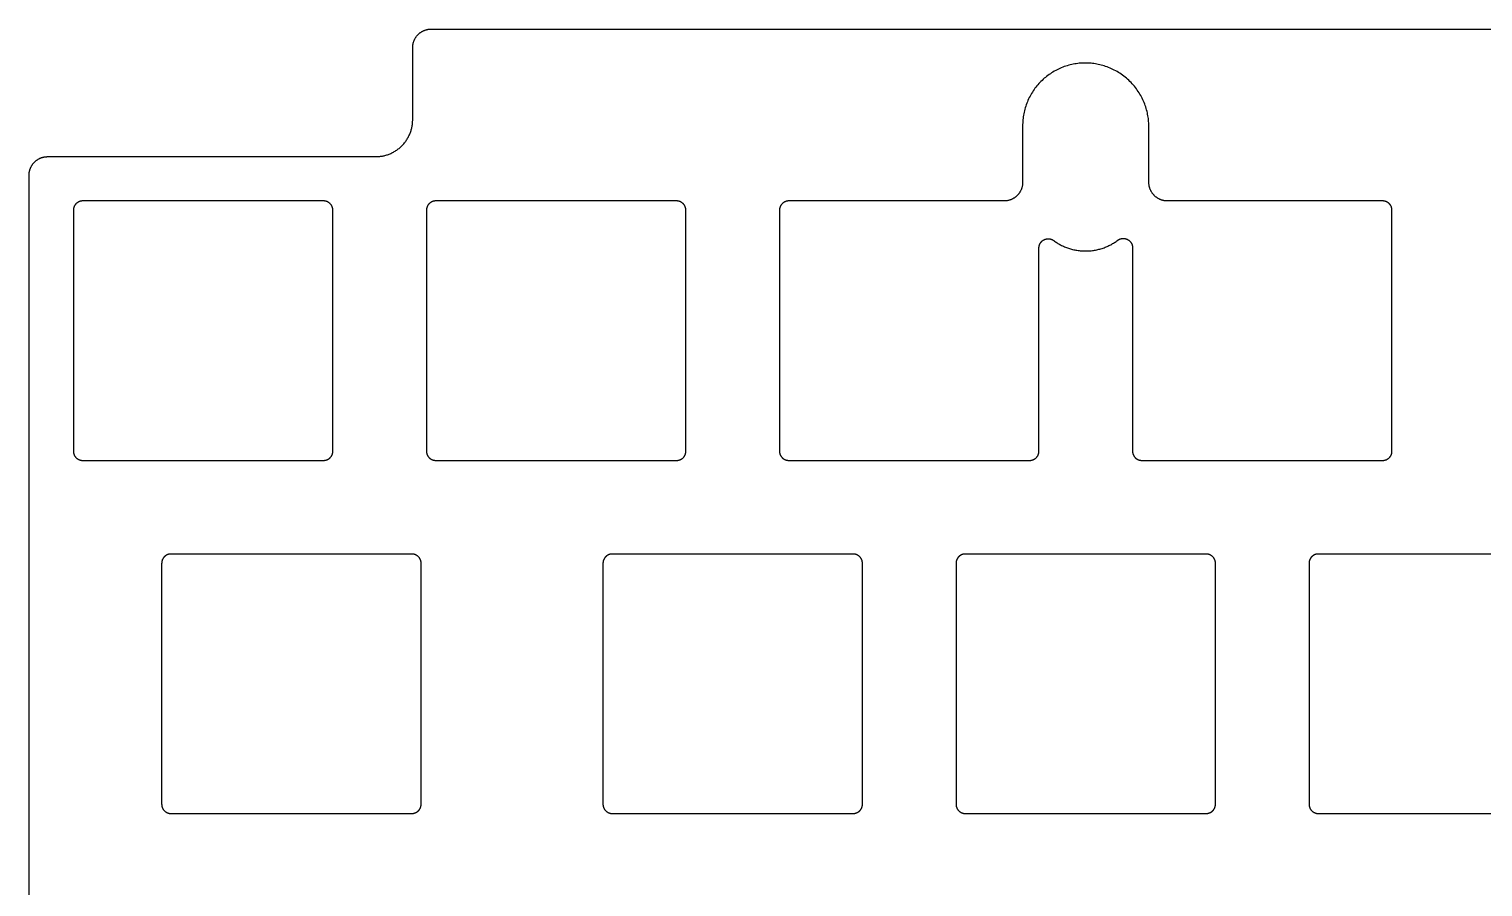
# Model space of a CAD drawing. Header units: millimetres. Extents: x -9 to 295, y -92 to 16.
# Drawn here: x -9.4 to 69.1, y -30 to 16.3 of the extents above; entities that cross this region are included whole.
import ezdxf

# ---------------------------------------------------------------- set-up
doc = ezdxf.new("R2010")
doc.units = ezdxf.units.MM
doc.layers.add('Layer 01', color=18, linetype='Continuous', true_color=0x000000)

msp = doc.modelspace()

# ---------------------------------------------------------------- linework, layer by layer
at = {"layer": 'Layer 01'}
for points in [[(-9.392, -84.59), (-9.392, 8.39), (-9.392, 8.412), (-9.391, 8.435), (-9.39, 8.457), (-9.388, 8.48), (-9.386, 8.503), (-9.383, 8.526), (-9.379, 8.549), (-9.375, 8.572), (-9.371, 8.595), (-9.365, 8.619), (-9.36, 8.642), (-9.353, 8.665), (-9.346, 8.689), (-9.339, 8.712), (-9.331, 8.735), (-9.322, 8.758), (-9.312, 8.781), (-9.302, 8.804), (-9.291, 8.827), (-9.28, 8.849), (-9.268, 8.872), (-9.256, 8.894), (-9.243, 8.916), (-9.229, 8.937), (-9.215, 8.959), (-9.2, 8.979), (-9.184, 9), (-9.168, 9.02), (-9.152, 9.04), (-9.135, 9.06), (-9.117, 9.079), (-9.099, 9.097), (-9.08, 9.115), (-9.061, 9.133), (-9.042, 9.15), (-9.022, 9.166), (-9.002, 9.182), (-8.981, 9.198), (-8.96, 9.213), (-8.939, 9.227), (-8.918, 9.241), (-8.896, 9.254), (-8.874, 9.266), (-8.851, 9.278), (-8.829, 9.29), (-8.806, 9.3), (-8.783, 9.31), (-8.76, 9.32), (-8.737, 9.329), (-8.714, 9.337), (-8.69, 9.344), (-8.667, 9.351), (-8.644, 9.358), (-8.62, 9.364), (-8.597, 9.369), (-8.574, 9.373), (-8.551, 9.377), (-8.528, 9.381), (-8.505, 9.384), (-8.482, 9.386), (-8.459, 9.388), (-8.436, 9.389), (-8.414, 9.39), (-8.392, 9.39), (9.308, 9.39), (9.352, 9.391), (9.397, 9.392), (9.442, 9.395), (9.488, 9.398), (9.533, 9.403), (9.579, 9.409), (9.626, 9.415), (9.672, 9.423), (9.718, 9.433), (9.765, 9.443), (9.812, 9.454), (9.858, 9.467), (9.905, 9.481), (9.951, 9.496), (9.998, 9.513), (10.044, 9.53), (10.09, 9.549), (10.136, 9.569), (10.181, 9.591), (10.227, 9.613), (10.271, 9.637), (10.316, 9.662), (10.359, 9.689), (10.402, 9.716), (10.445, 9.745), (10.487, 9.774), (10.528, 9.805), (10.569, 9.837), (10.608, 9.87), (10.647, 9.905), (10.685, 9.94), (10.722, 9.976), (10.758, 10.013), (10.793, 10.051), (10.828, 10.09), (10.861, 10.129), (10.893, 10.17), (10.924, 10.211), (10.953, 10.253), (10.982, 10.296), (11.009, 10.339), (11.036, 10.383), (11.061, 10.427), (11.085, 10.471), (11.107, 10.517), (11.129, 10.562), (11.149, 10.608), (11.168, 10.654), (11.185, 10.7), (11.202, 10.747), (11.217, 10.793), (11.231, 10.84), (11.244, 10.886), (11.255, 10.933), (11.265, 10.98), (11.275, 11.026), (11.283, 11.072), (11.29, 11.119), (11.295, 11.165), (11.3, 11.21), (11.303, 11.256), (11.306, 11.301), (11.308, 11.346), (11.308, 11.39), (11.308, 15.274), (11.308, 15.296), (11.309, 15.319), (11.31, 15.341), (11.312, 15.364), (11.314, 15.387), (11.317, 15.41), (11.321, 15.433), (11.325, 15.456), (11.329, 15.479), (11.334, 15.503), (11.34, 15.526), (11.347, 15.549), (11.354, 15.573), (11.361, 15.596), (11.369, 15.619), (11.378, 15.642), (11.388, 15.665), (11.398, 15.688), (11.408, 15.711), (11.42, 15.733), (11.432, 15.756), (11.444, 15.778), (11.457, 15.8), (11.471, 15.821), (11.485, 15.843), (11.5, 15.864), (11.516, 15.884), (11.532, 15.904), (11.548, 15.924), (11.565, 15.944), (11.583, 15.963), (11.601, 15.981), (11.619, 15.999), (11.638, 16.017), (11.658, 16.034), (11.678, 16.05), (11.698, 16.066), (11.719, 16.082), (11.74, 16.097), (11.761, 16.111), (11.782, 16.125), (11.804, 16.138), (11.826, 16.15), (11.849, 16.162), (11.871, 16.174), (11.894, 16.184), (11.917, 16.194), (11.94, 16.204), (11.963, 16.213), (11.986, 16.221), (12.01, 16.229), (12.033, 16.236), (12.056, 16.242), (12.079, 16.248), (12.103, 16.253), (12.126, 16.257), (12.149, 16.261), (12.172, 16.265), (12.195, 16.268), (12.218, 16.27), (12.241, 16.272), (12.263, 16.273), (12.286, 16.274), (12.308, 16.274), (122.538, 16.274)], [(73.175, -12.05), (60.175, -12.05), (60.164, -12.05), (60.153, -12.051), (60.141, -12.051), (60.13, -12.052), (60.119, -12.053), (60.107, -12.055), (60.096, -12.056), (60.084, -12.058), (60.072, -12.061), (60.061, -12.063), (60.049, -12.066), (60.037, -12.069), (60.026, -12.073), (60.014, -12.077), (60.002, -12.081), (59.991, -12.085), (59.979, -12.09), (59.968, -12.095), (59.957, -12.1), (59.945, -12.106), (59.934, -12.112), (59.923, -12.118), (59.912, -12.125), (59.901, -12.132), (59.891, -12.139), (59.88, -12.146), (59.87, -12.154), (59.86, -12.162), (59.85, -12.17), (59.84, -12.179), (59.831, -12.187), (59.821, -12.197), (59.812, -12.206), (59.804, -12.215), (59.795, -12.225), (59.787, -12.235), (59.779, -12.245), (59.771, -12.255), (59.764, -12.266), (59.756, -12.276), (59.75, -12.287), (59.743, -12.298), (59.737, -12.309), (59.731, -12.32), (59.725, -12.332), (59.72, -12.343), (59.715, -12.355), (59.71, -12.366), (59.706, -12.378), (59.702, -12.389), (59.698, -12.401), (59.694, -12.412), (59.691, -12.424), (59.688, -12.436), (59.686, -12.447), (59.683, -12.459), (59.681, -12.471), (59.68, -12.482), (59.678, -12.494), (59.677, -12.505), (59.676, -12.516), (59.675, -12.528), (59.675, -12.539), (59.675, -12.55), (59.675, -25.55), (59.675, -25.561), (59.675, -25.572), (59.676, -25.584), (59.677, -25.595), (59.678, -25.606), (59.68, -25.618), (59.681, -25.629), (59.683, -25.641), (59.686, -25.653), (59.688, -25.664), (59.691, -25.676), (59.694, -25.688), (59.698, -25.699), (59.702, -25.711), (59.706, -25.722), (59.71, -25.734), (59.715, -25.746), (59.72, -25.757), (59.725, -25.768), (59.731, -25.78), (59.737, -25.791), (59.743, -25.802), (59.75, -25.813), (59.756, -25.824), (59.764, -25.834), (59.771, -25.845), (59.779, -25.855), (59.787, -25.865), (59.795, -25.875), (59.804, -25.885), (59.812, -25.894), (59.821, -25.904), (59.831, -25.913), (59.84, -25.921), (59.85, -25.93), (59.86, -25.938), (59.87, -25.946), (59.88, -25.954), (59.891, -25.961), (59.901, -25.968), (59.912, -25.975), (59.923, -25.982), (59.934, -25.988), (59.945, -25.994), (59.957, -26), (59.968, -26.005), (59.979, -26.01), (59.991, -26.015), (60.002, -26.019), (60.014, -26.023), (60.026, -26.027), (60.037, -26.031), (60.049, -26.034), (60.061, -26.037), (60.072, -26.039), (60.084, -26.042), (60.096, -26.044), (60.107, -26.045), (60.119, -26.047), (60.13, -26.048), (60.141, -26.049), (60.153, -26.05), (60.164, -26.05), (60.175, -26.05), (73.175, -26.05)]]:
    msp.add_lwpolyline(points, dxfattribs=at)
for points in [[(64.15, 6.5), (64.15, 6.511), (64.15, 6.522), (64.149, 6.534), (64.148, 6.545), (64.147, 6.556), (64.145, 6.568), (64.144, 6.579), (64.142, 6.591), (64.139, 6.603), (64.137, 6.614), (64.134, 6.626), (64.131, 6.638), (64.127, 6.649), (64.123, 6.661), (64.119, 6.673), (64.115, 6.684), (64.11, 6.696), (64.105, 6.707), (64.1, 6.718), (64.094, 6.73), (64.088, 6.741), (64.082, 6.752), (64.075, 6.763), (64.068, 6.774), (64.061, 6.784), (64.054, 6.795), (64.046, 6.805), (64.038, 6.815), (64.03, 6.825), (64.021, 6.835), (64.013, 6.844), (64.004, 6.854), (63.994, 6.863), (63.985, 6.871), (63.975, 6.88), (63.965, 6.888), (63.955, 6.896), (63.945, 6.904), (63.934, 6.911), (63.924, 6.919), (63.913, 6.925), (63.902, 6.932), (63.891, 6.938), (63.88, 6.944), (63.868, 6.95), (63.857, 6.955), (63.846, 6.96), (63.834, 6.965), (63.822, 6.969), (63.811, 6.973), (63.799, 6.977), (63.788, 6.981), (63.776, 6.984), (63.764, 6.987), (63.753, 6.989), (63.741, 6.992), (63.729, 6.994), (63.718, 6.995), (63.706, 6.997), (63.695, 6.998), (63.684, 6.999), (63.672, 7), (63.661, 7), (63.65, 7), (52.032, 7), (52.008, 7), (51.984, 7.001), (51.96, 7.003), (51.936, 7.005), (51.912, 7.007), (51.888, 7.011), (51.863, 7.014), (51.839, 7.019), (51.815, 7.024), (51.791, 7.03), (51.767, 7.036), (51.743, 7.043), (51.72, 7.05), (51.696, 7.058), (51.673, 7.067), (51.65, 7.076), (51.627, 7.086), (51.604, 7.096), (51.582, 7.107), (51.56, 7.119), (51.538, 7.131), (51.517, 7.143), (51.496, 7.156), (51.475, 7.17), (51.455, 7.184), (51.435, 7.198), (51.416, 7.213), (51.397, 7.228), (51.378, 7.244), (51.36, 7.26), (51.342, 7.276), (51.325, 7.293), (51.308, 7.31), (51.292, 7.328), (51.276, 7.346), (51.26, 7.364), (51.245, 7.383), (51.23, 7.403), (51.216, 7.423), (51.202, 7.443), (51.188, 7.464), (51.175, 7.485), (51.163, 7.506), (51.151, 7.528), (51.14, 7.55), (51.129, 7.572), (51.118, 7.595), (51.108, 7.617), (51.099, 7.64), (51.091, 7.664), (51.083, 7.687), (51.075, 7.711), (51.068, 7.735), (51.062, 7.759), (51.056, 7.783), (51.051, 7.807), (51.047, 7.831), (51.043, 7.855), (51.04, 7.879), (51.037, 7.904), (51.035, 7.928), (51.033, 7.952), (51.033, 7.976), (51.032, 8), (51.031, 11.057), (51.029, 11.133), (51.025, 11.209), (51.02, 11.286), (51.013, 11.363), (51.004, 11.441), (50.993, 11.519), (50.981, 11.597), (50.966, 11.676), (50.95, 11.755), (50.931, 11.834), (50.911, 11.913), (50.888, 11.992), (50.863, 12.071), (50.837, 12.15), (50.808, 12.228), (50.777, 12.307), (50.744, 12.384), (50.709, 12.462), (50.672, 12.539), (50.633, 12.615), (50.592, 12.691), (50.549, 12.765), (50.504, 12.839), (50.456, 12.912), (50.407, 12.984), (50.356, 13.055), (50.303, 13.124), (50.248, 13.193), (50.192, 13.26), (50.133, 13.325), (50.073, 13.389), (50.011, 13.452), (49.948, 13.513), (49.883, 13.572), (49.817, 13.63), (49.749, 13.686), (49.68, 13.74), (49.61, 13.792), (49.539, 13.842), (49.466, 13.89), (49.393, 13.937), (49.318, 13.981), (49.243, 14.023), (49.167, 14.064), (49.09, 14.102), (49.013, 14.138), (48.935, 14.172), (48.857, 14.204), (48.778, 14.234), (48.699, 14.261), (48.62, 14.287), (48.541, 14.311), (48.461, 14.332), (48.382, 14.352), (48.303, 14.369), (48.224, 14.385), (48.145, 14.399), (48.066, 14.41), (47.988, 14.42), (47.91, 14.428), (47.833, 14.434), (47.756, 14.439), (47.68, 14.441), (47.604, 14.442), (47.523, 14.441), (47.441, 14.438), (47.36, 14.434), (47.278, 14.427), (47.195, 14.418), (47.113, 14.407), (47.031, 14.394), (46.949, 14.379), (46.868, 14.362), (46.786, 14.343), (46.705, 14.321), (46.624, 14.298), (46.544, 14.273), (46.464, 14.246), (46.385, 14.216), (46.307, 14.185), (46.23, 14.152), (46.153, 14.117), (46.077, 14.08), (46.003, 14.041), (45.929, 14), (45.857, 13.958), (45.786, 13.914), (45.716, 13.868), (45.647, 13.821), (45.58, 13.772), (45.514, 13.722), (45.45, 13.67), (45.387, 13.617), (45.325, 13.563), (45.266, 13.507), (45.208, 13.45), (45.151, 13.392), (45.095, 13.332), (45.041, 13.271), (44.988, 13.208), (44.936, 13.143), (44.886, 13.078), (44.837, 13.01), (44.79, 12.942), (44.745, 12.872), (44.701, 12.8), (44.658, 12.728), (44.618, 12.654), (44.579, 12.58), (44.542, 12.504), (44.507, 12.427), (44.474, 12.35), (44.443, 12.271), (44.414, 12.192), (44.387, 12.113), (44.362, 12.032), (44.339, 11.952), (44.317, 11.871), (44.298, 11.789), (44.281, 11.707), (44.267, 11.625), (44.254, 11.543), (44.243, 11.461), (44.234, 11.379), (44.227, 11.297), (44.223, 11.215), (44.22, 11.133), (44.219, 11.052), (44.219, 8), (44.219, 7.976), (44.218, 7.952), (44.217, 7.928), (44.215, 7.904), (44.212, 7.879), (44.209, 7.855), (44.205, 7.831), (44.2, 7.807), (44.195, 7.783), (44.19, 7.759), (44.183, 7.735), (44.176, 7.711), (44.169, 7.687), (44.161, 7.664), (44.152, 7.64), (44.143, 7.617), (44.133, 7.595), (44.123, 7.572), (44.112, 7.55), (44.101, 7.528), (44.089, 7.506), (44.076, 7.485), (44.063, 7.464), (44.05, 7.443), (44.036, 7.423), (44.021, 7.403), (44.006, 7.383), (43.991, 7.364), (43.975, 7.346), (43.959, 7.328), (43.943, 7.31), (43.926, 7.293), (43.909, 7.276), (43.891, 7.26), (43.873, 7.244), (43.855, 7.228), (43.836, 7.213), (43.816, 7.198), (43.797, 7.184), (43.776, 7.17), (43.756, 7.156), (43.735, 7.143), (43.713, 7.131), (43.692, 7.119), (43.67, 7.107), (43.647, 7.096), (43.625, 7.086), (43.602, 7.076), (43.579, 7.067), (43.555, 7.058), (43.532, 7.05), (43.508, 7.043), (43.484, 7.036), (43.461, 7.03), (43.437, 7.024), (43.412, 7.019), (43.388, 7.014), (43.364, 7.011), (43.34, 7.007), (43.316, 7.005), (43.291, 7.003), (43.267, 7.001), (43.243, 7), (43.219, 7), (31.6, 7), (31.589, 7), (31.578, 7), (31.566, 6.999), (31.555, 6.998), (31.544, 6.997), (31.532, 6.995), (31.521, 6.994), (31.509, 6.992), (31.497, 6.989), (31.486, 6.987), (31.474, 6.984), (31.462, 6.981), (31.451, 6.977), (31.439, 6.973), (31.428, 6.969), (31.416, 6.965), (31.404, 6.96), (31.393, 6.955), (31.382, 6.95), (31.37, 6.944), (31.359, 6.938), (31.348, 6.932), (31.337, 6.925), (31.326, 6.919), (31.316, 6.911), (31.305, 6.904), (31.295, 6.896), (31.285, 6.888), (31.275, 6.88), (31.265, 6.871), (31.256, 6.863), (31.246, 6.854), (31.237, 6.844), (31.229, 6.835), (31.22, 6.825), (31.212, 6.815), (31.204, 6.805), (31.196, 6.795), (31.189, 6.784), (31.182, 6.774), (31.175, 6.763), (31.168, 6.752), (31.162, 6.741), (31.156, 6.73), (31.15, 6.718), (31.145, 6.707), (31.14, 6.696), (31.135, 6.684), (31.131, 6.673), (31.127, 6.661), (31.123, 6.649), (31.119, 6.638), (31.116, 6.626), (31.113, 6.614), (31.111, 6.603), (31.108, 6.591), (31.106, 6.579), (31.105, 6.568), (31.103, 6.556), (31.102, 6.545), (31.101, 6.534), (31.1, 6.522), (31.1, 6.511), (31.1, 6.5), (31.1, -6.5), (31.1, -6.511), (31.1, -6.522), (31.101, -6.534), (31.102, -6.545), (31.103, -6.556), (31.105, -6.568), (31.106, -6.579), (31.108, -6.591), (31.111, -6.603), (31.113, -6.614), (31.116, -6.626), (31.119, -6.638), (31.123, -6.649), (31.127, -6.661), (31.131, -6.672), (31.135, -6.684), (31.14, -6.695), (31.145, -6.707), (31.15, -6.718), (31.156, -6.73), (31.162, -6.741), (31.168, -6.752), (31.175, -6.763), (31.182, -6.774), (31.189, -6.784), (31.196, -6.795), (31.204, -6.805), (31.212, -6.815), (31.22, -6.825), (31.229, -6.835), (31.237, -6.844), (31.246, -6.853), (31.256, -6.863), (31.265, -6.871), (31.275, -6.88), (31.285, -6.888), (31.295, -6.896), (31.305, -6.904), (31.316, -6.911), (31.326, -6.918), (31.337, -6.925), (31.348, -6.932), (31.359, -6.938), (31.37, -6.944), (31.382, -6.95), (31.393, -6.955), (31.404, -6.96), (31.416, -6.965), (31.428, -6.969), (31.439, -6.973), (31.451, -6.977), (31.462, -6.981), (31.474, -6.984), (31.486, -6.987), (31.497, -6.989), (31.509, -6.992), (31.521, -6.994), (31.532, -6.995), (31.544, -6.997), (31.555, -6.998), (31.566, -6.999), (31.578, -6.999), (31.589, -7), (31.6, -7), (44.6, -7), (44.611, -7), (44.622, -6.999), (44.634, -6.999), (44.645, -6.998), (44.656, -6.997), (44.668, -6.995), (44.679, -6.994), (44.691, -6.992), (44.703, -6.989), (44.714, -6.987), (44.726, -6.984), (44.738, -6.981), (44.749, -6.977), (44.761, -6.973), (44.772, -6.969), (44.784, -6.965), (44.796, -6.96), (44.807, -6.955), (44.818, -6.95), (44.83, -6.944), (44.841, -6.938), (44.852, -6.932), (44.863, -6.925), (44.874, -6.918), (44.884, -6.911), (44.895, -6.904), (44.905, -6.896), (44.915, -6.888), (44.925, -6.88), (44.935, -6.871), (44.944, -6.863), (44.954, -6.853), (44.963, -6.844), (44.971, -6.835), (44.98, -6.825), (44.988, -6.815), (44.996, -6.805), (45.004, -6.795), (45.011, -6.784), (45.018, -6.774), (45.025, -6.763), (45.032, -6.752), (45.038, -6.741), (45.044, -6.73), (45.05, -6.718), (45.055, -6.707), (45.06, -6.695), (45.065, -6.684), (45.069, -6.672), (45.073, -6.661), (45.077, -6.649), (45.081, -6.638), (45.084, -6.626), (45.087, -6.614), (45.089, -6.603), (45.092, -6.591), (45.094, -6.579), (45.095, -6.568), (45.097, -6.556), (45.098, -6.545), (45.099, -6.534), (45.1, -6.522), (45.1, -6.511), (45.1, -6.5), (45.1, 4.46), (45.1, 4.476), (45.101, 4.493), (45.102, 4.51), (45.104, 4.526), (45.107, 4.543), (45.11, 4.56), (45.114, 4.577), (45.118, 4.593), (45.123, 4.61), (45.129, 4.627), (45.132, 4.635), (45.135, 4.643), (45.138, 4.651), (45.141, 4.659), (45.145, 4.667), (45.149, 4.675), (45.153, 4.683), (45.157, 4.691), (45.161, 4.699), (45.165, 4.707), (45.169, 4.714), (45.174, 4.722), (45.179, 4.729), (45.184, 4.737), (45.188, 4.744), (45.194, 4.751), (45.199, 4.758), (45.204, 4.765), (45.21, 4.772), (45.215, 4.779), (45.221, 4.786), (45.227, 4.792), (45.232, 4.799), (45.238, 4.805), (45.251, 4.818), (45.263, 4.83), (45.276, 4.841), (45.29, 4.852), (45.303, 4.862), (45.317, 4.872), (45.331, 4.881), (45.345, 4.89), (45.36, 4.898), (45.374, 4.906), (45.389, 4.913), (45.404, 4.92), (45.42, 4.926), (45.435, 4.932), (45.452, 4.937), (45.468, 4.942), (45.485, 4.946), (45.501, 4.95), (45.519, 4.953), (45.536, 4.956), (45.544, 4.957), (45.553, 4.958), (45.562, 4.959), (45.571, 4.959), (45.579, 4.96), (45.588, 4.96), (45.597, 4.96), (45.606, 4.96), (45.615, 4.96), (45.624, 4.959), (45.632, 4.959), (45.641, 4.958), (45.65, 4.957), (45.659, 4.957), (45.668, 4.955), (45.676, 4.954), (45.685, 4.953), (45.694, 4.951), (45.702, 4.949), (45.711, 4.948), (45.719, 4.945), (45.728, 4.943), (45.736, 4.941), (45.745, 4.939), (45.761, 4.933), (45.778, 4.927), (45.794, 4.921), (45.809, 4.914), (45.825, 4.907), (45.84, 4.899), (45.855, 4.89), (45.869, 4.882), (45.883, 4.872), (45.896, 4.863), (45.94, 4.831), (45.985, 4.8), (46.03, 4.77), (46.077, 4.74), (46.124, 4.711), (46.172, 4.683), (46.221, 4.656), (46.271, 4.629), (46.321, 4.604), (46.372, 4.579), (46.424, 4.555), (46.476, 4.532), (46.53, 4.51), (46.583, 4.489), (46.638, 4.469), (46.693, 4.45), (46.748, 4.432), (46.804, 4.415), (46.861, 4.399), (46.918, 4.385), (46.975, 4.371), (47.033, 4.359), (47.091, 4.347), (47.15, 4.337), (47.209, 4.328), (47.268, 4.321), (47.327, 4.314), (47.387, 4.309), (47.446, 4.305), (47.506, 4.302), (47.566, 4.3), (47.626, 4.3), (47.686, 4.301), (47.745, 4.303), (47.805, 4.306), (47.865, 4.311), (47.924, 4.317), (47.983, 4.324), (48.042, 4.332), (48.101, 4.341), (48.16, 4.352), (48.218, 4.364), (48.276, 4.377), (48.333, 4.391), (48.39, 4.406), (48.446, 4.422), (48.502, 4.44), (48.557, 4.458), (48.612, 4.478), (48.666, 4.498), (48.72, 4.52), (48.773, 4.542), (48.825, 4.566), (48.877, 4.59), (48.928, 4.615), (48.978, 4.641), (49.027, 4.668), (49.076, 4.696), (49.124, 4.725), (49.171, 4.754), (49.217, 4.784), (49.262, 4.815), (49.307, 4.846), (49.35, 4.878), (49.364, 4.888), (49.378, 4.897), (49.392, 4.906), (49.406, 4.915), (49.421, 4.923), (49.437, 4.93), (49.453, 4.937), (49.469, 4.944), (49.485, 4.95), (49.493, 4.953), (49.502, 4.955), (49.51, 4.958), (49.519, 4.96), (49.527, 4.963), (49.536, 4.965), (49.544, 4.967), (49.553, 4.968), (49.562, 4.97), (49.57, 4.971), (49.579, 4.973), (49.588, 4.974), (49.597, 4.975), (49.605, 4.976), (49.614, 4.977), (49.623, 4.977), (49.632, 4.978), (49.641, 4.978), (49.65, 4.978), (49.659, 4.978), (49.667, 4.978), (49.676, 4.977), (49.685, 4.977), (49.694, 4.976), (49.703, 4.975), (49.711, 4.974), (49.72, 4.973), (49.729, 4.972), (49.746, 4.969), (49.763, 4.965), (49.78, 4.961), (49.796, 4.956), (49.812, 4.951), (49.828, 4.945), (49.844, 4.939), (49.859, 4.932), (49.874, 4.925), (49.888, 4.917), (49.903, 4.909), (49.917, 4.9), (49.931, 4.891), (49.945, 4.881), (49.959, 4.871), (49.972, 4.86), (49.985, 4.849), (49.998, 4.837), (50.004, 4.831), (50.011, 4.824), (50.017, 4.818), (50.022, 4.811), (50.028, 4.805), (50.034, 4.798), (50.04, 4.791), (50.045, 4.784), (50.05, 4.777), (50.056, 4.77), (50.061, 4.763), (50.066, 4.756), (50.071, 4.748), (50.075, 4.741), (50.08, 4.733), (50.084, 4.725), (50.089, 4.718), (50.093, 4.71), (50.097, 4.702), (50.101, 4.694), (50.105, 4.686), (50.108, 4.678), (50.112, 4.67), (50.115, 4.662), (50.118, 4.653), (50.121, 4.645), (50.124, 4.637), (50.127, 4.629), (50.132, 4.612), (50.136, 4.595), (50.14, 4.578), (50.143, 4.561), (50.146, 4.545), (50.148, 4.528), (50.149, 4.511), (50.15, 4.494), (50.15, 4.478), (50.15, -6.5), (50.15, -6.511), (50.15, -6.522), (50.151, -6.534), (50.152, -6.545), (50.153, -6.556), (50.155, -6.568), (50.156, -6.579), (50.158, -6.591), (50.161, -6.603), (50.163, -6.614), (50.166, -6.626), (50.169, -6.638), (50.173, -6.649), (50.177, -6.661), (50.181, -6.672), (50.185, -6.684), (50.19, -6.695), (50.195, -6.707), (50.2, -6.718), (50.206, -6.73), (50.212, -6.741), (50.218, -6.752), (50.225, -6.763), (50.232, -6.774), (50.239, -6.784), (50.246, -6.795), (50.254, -6.805), (50.262, -6.815), (50.27, -6.825), (50.279, -6.835), (50.287, -6.844), (50.296, -6.853), (50.306, -6.863), (50.315, -6.871), (50.325, -6.88), (50.335, -6.888), (50.345, -6.896), (50.355, -6.904), (50.366, -6.911), (50.376, -6.918), (50.387, -6.925), (50.398, -6.932), (50.409, -6.938), (50.42, -6.944), (50.432, -6.95), (50.443, -6.955), (50.454, -6.96), (50.466, -6.965), (50.478, -6.969), (50.489, -6.973), (50.501, -6.977), (50.512, -6.981), (50.524, -6.984), (50.536, -6.987), (50.547, -6.989), (50.559, -6.992), (50.571, -6.994), (50.582, -6.995), (50.594, -6.997), (50.605, -6.998), (50.616, -6.999), (50.628, -6.999), (50.639, -7), (50.65, -7), (63.65, -7), (63.661, -7), (63.672, -6.999), (63.684, -6.999), (63.695, -6.998), (63.706, -6.997), (63.718, -6.995), (63.729, -6.994), (63.741, -6.992), (63.753, -6.989), (63.764, -6.987), (63.776, -6.984), (63.788, -6.981), (63.799, -6.977), (63.811, -6.973), (63.822, -6.969), (63.834, -6.965), (63.846, -6.96), (63.857, -6.955), (63.868, -6.95), (63.88, -6.944), (63.891, -6.938), (63.902, -6.932), (63.913, -6.925), (63.924, -6.918), (63.934, -6.911), (63.945, -6.904), (63.955, -6.896), (63.965, -6.888), (63.975, -6.88), (63.985, -6.871), (63.994, -6.863), (64.004, -6.853), (64.013, -6.844), (64.021, -6.835), (64.03, -6.825), (64.038, -6.815), (64.046, -6.805), (64.054, -6.795), (64.061, -6.784), (64.068, -6.774), (64.075, -6.763), (64.082, -6.752), (64.088, -6.741), (64.094, -6.73), (64.1, -6.718), (64.105, -6.707), (64.11, -6.695), (64.115, -6.684), (64.119, -6.672), (64.123, -6.661), (64.127, -6.649), (64.131, -6.638), (64.134, -6.626), (64.137, -6.614), (64.139, -6.603), (64.142, -6.591), (64.144, -6.579), (64.145, -6.568), (64.147, -6.556), (64.148, -6.545), (64.149, -6.534), (64.15, -6.522), (64.15, -6.511), (64.15, -6.5)], [(-6.5, 7), (-6.511, 7), (-6.522, 6.999), (-6.534, 6.999), (-6.545, 6.998), (-6.556, 6.997), (-6.568, 6.995), (-6.579, 6.994), (-6.591, 6.992), (-6.603, 6.989), (-6.614, 6.987), (-6.626, 6.984), (-6.638, 6.981), (-6.649, 6.977), (-6.661, 6.973), (-6.673, 6.969), (-6.684, 6.965), (-6.696, 6.96), (-6.707, 6.955), (-6.718, 6.95), (-6.73, 6.944), (-6.741, 6.938), (-6.752, 6.932), (-6.763, 6.925), (-6.774, 6.918), (-6.784, 6.911), (-6.795, 6.904), (-6.805, 6.896), (-6.815, 6.888), (-6.825, 6.88), (-6.835, 6.871), (-6.844, 6.863), (-6.854, 6.854), (-6.863, 6.844), (-6.871, 6.835), (-6.88, 6.825), (-6.888, 6.815), (-6.896, 6.805), (-6.904, 6.795), (-6.911, 6.784), (-6.919, 6.774), (-6.925, 6.763), (-6.932, 6.752), (-6.938, 6.741), (-6.944, 6.73), (-6.95, 6.718), (-6.955, 6.707), (-6.96, 6.696), (-6.965, 6.684), (-6.969, 6.672), (-6.973, 6.661), (-6.977, 6.649), (-6.981, 6.638), (-6.984, 6.626), (-6.987, 6.614), (-6.989, 6.603), (-6.992, 6.591), (-6.994, 6.579), (-6.995, 6.568), (-6.997, 6.556), (-6.998, 6.545), (-6.999, 6.534), (-7, 6.522), (-7, 6.511), (-7, 6.5), (-7, -6.5), (-7, -6.511), (-7, -6.522), (-6.999, -6.534), (-6.998, -6.545), (-6.997, -6.556), (-6.995, -6.568), (-6.994, -6.579), (-6.992, -6.591), (-6.989, -6.603), (-6.987, -6.614), (-6.984, -6.626), (-6.981, -6.638), (-6.977, -6.649), (-6.973, -6.661), (-6.969, -6.672), (-6.965, -6.684), (-6.96, -6.696), (-6.955, -6.707), (-6.95, -6.718), (-6.944, -6.73), (-6.938, -6.741), (-6.932, -6.752), (-6.925, -6.763), (-6.919, -6.774), (-6.911, -6.784), (-6.904, -6.795), (-6.896, -6.805), (-6.888, -6.815), (-6.88, -6.825), (-6.871, -6.835), (-6.863, -6.844), (-6.854, -6.854), (-6.844, -6.863), (-6.835, -6.871), (-6.825, -6.88), (-6.815, -6.888), (-6.805, -6.896), (-6.795, -6.904), (-6.784, -6.911), (-6.774, -6.918), (-6.763, -6.925), (-6.752, -6.932), (-6.741, -6.938), (-6.73, -6.944), (-6.718, -6.95), (-6.707, -6.955), (-6.696, -6.96), (-6.684, -6.965), (-6.673, -6.969), (-6.661, -6.973), (-6.649, -6.977), (-6.638, -6.981), (-6.626, -6.984), (-6.614, -6.987), (-6.603, -6.989), (-6.591, -6.992), (-6.579, -6.994), (-6.568, -6.995), (-6.556, -6.997), (-6.545, -6.998), (-6.534, -6.999), (-6.522, -6.999), (-6.511, -7), (-6.5, -7), (6.5, -7), (6.511, -7), (6.522, -6.999), (6.534, -6.999), (6.545, -6.998), (6.556, -6.997), (6.568, -6.995), (6.579, -6.994), (6.591, -6.992), (6.603, -6.989), (6.614, -6.987), (6.626, -6.984), (6.638, -6.981), (6.649, -6.977), (6.661, -6.973), (6.673, -6.969), (6.684, -6.965), (6.696, -6.96), (6.707, -6.955), (6.718, -6.95), (6.73, -6.944), (6.741, -6.938), (6.752, -6.932), (6.763, -6.925), (6.774, -6.918), (6.784, -6.911), (6.795, -6.904), (6.805, -6.896), (6.815, -6.888), (6.825, -6.88), (6.835, -6.871), (6.844, -6.863), (6.854, -6.854), (6.863, -6.844), (6.871, -6.835), (6.88, -6.825), (6.888, -6.815), (6.896, -6.805), (6.904, -6.795), (6.911, -6.784), (6.919, -6.774), (6.925, -6.763), (6.932, -6.752), (6.938, -6.741), (6.944, -6.73), (6.95, -6.718), (6.955, -6.707), (6.96, -6.696), (6.965, -6.684), (6.969, -6.672), (6.973, -6.661), (6.977, -6.649), (6.981, -6.638), (6.984, -6.626), (6.987, -6.614), (6.989, -6.603), (6.992, -6.591), (6.994, -6.579), (6.995, -6.568), (6.997, -6.556), (6.998, -6.545), (6.999, -6.534), (7, -6.522), (7, -6.511), (7, -6.5), (7, 6.5), (7, 6.511), (7, 6.522), (6.999, 6.534), (6.998, 6.545), (6.997, 6.556), (6.995, 6.568), (6.994, 6.579), (6.992, 6.591), (6.989, 6.603), (6.987, 6.614), (6.984, 6.626), (6.981, 6.638), (6.977, 6.649), (6.973, 6.661), (6.969, 6.672), (6.965, 6.684), (6.96, 6.696), (6.955, 6.707), (6.95, 6.718), (6.944, 6.73), (6.938, 6.741), (6.932, 6.752), (6.925, 6.763), (6.919, 6.774), (6.911, 6.784), (6.904, 6.795), (6.896, 6.805), (6.888, 6.815), (6.88, 6.825), (6.871, 6.835), (6.863, 6.844), (6.854, 6.854), (6.844, 6.863), (6.835, 6.871), (6.825, 6.88), (6.815, 6.888), (6.805, 6.896), (6.795, 6.904), (6.784, 6.911), (6.774, 6.918), (6.763, 6.925), (6.752, 6.932), (6.741, 6.938), (6.73, 6.944), (6.718, 6.95), (6.707, 6.955), (6.696, 6.96), (6.684, 6.965), (6.673, 6.969), (6.661, 6.973), (6.649, 6.977), (6.638, 6.981), (6.626, 6.984), (6.614, 6.987), (6.603, 6.989), (6.591, 6.992), (6.579, 6.994), (6.568, 6.995), (6.556, 6.997), (6.545, 6.998), (6.534, 6.999), (6.522, 6.999), (6.511, 7), (6.5, 7)], [(12.55, -7), (25.55, -7), (25.561, -7), (25.572, -6.999), (25.584, -6.999), (25.595, -6.998), (25.606, -6.997), (25.618, -6.995), (25.629, -6.994), (25.641, -6.992), (25.653, -6.989), (25.664, -6.987), (25.676, -6.984), (25.688, -6.981), (25.699, -6.977), (25.711, -6.973), (25.723, -6.969), (25.734, -6.965), (25.746, -6.96), (25.757, -6.955), (25.768, -6.95), (25.78, -6.944), (25.791, -6.938), (25.802, -6.932), (25.813, -6.925), (25.824, -6.918), (25.834, -6.911), (25.845, -6.904), (25.855, -6.896), (25.865, -6.888), (25.875, -6.88), (25.885, -6.871), (25.894, -6.863), (25.904, -6.854), (25.913, -6.844), (25.921, -6.835), (25.93, -6.825), (25.938, -6.815), (25.946, -6.805), (25.954, -6.795), (25.961, -6.784), (25.969, -6.774), (25.975, -6.763), (25.982, -6.752), (25.988, -6.741), (25.994, -6.73), (26, -6.718), (26.005, -6.707), (26.01, -6.696), (26.015, -6.684), (26.019, -6.672), (26.023, -6.661), (26.027, -6.649), (26.031, -6.638), (26.034, -6.626), (26.037, -6.614), (26.039, -6.603), (26.042, -6.591), (26.044, -6.579), (26.045, -6.568), (26.047, -6.556), (26.048, -6.545), (26.049, -6.534), (26.05, -6.522), (26.05, -6.511), (26.05, -6.5), (26.05, 6.5), (26.05, 6.511), (26.05, 6.522), (26.049, 6.534), (26.048, 6.545), (26.047, 6.556), (26.045, 6.568), (26.044, 6.579), (26.042, 6.591), (26.039, 6.603), (26.037, 6.614), (26.034, 6.626), (26.031, 6.638), (26.027, 6.649), (26.023, 6.661), (26.019, 6.672), (26.015, 6.684), (26.01, 6.696), (26.005, 6.707), (26, 6.718), (25.994, 6.73), (25.988, 6.741), (25.982, 6.752), (25.975, 6.763), (25.969, 6.774), (25.961, 6.784), (25.954, 6.795), (25.946, 6.805), (25.938, 6.815), (25.93, 6.825), (25.921, 6.835), (25.913, 6.844), (25.904, 6.854), (25.894, 6.863), (25.885, 6.871), (25.875, 6.88), (25.865, 6.888), (25.855, 6.896), (25.845, 6.904), (25.834, 6.911), (25.824, 6.918), (25.813, 6.925), (25.802, 6.932), (25.791, 6.938), (25.78, 6.944), (25.768, 6.95), (25.757, 6.955), (25.746, 6.96), (25.734, 6.965), (25.723, 6.969), (25.711, 6.973), (25.699, 6.977), (25.688, 6.981), (25.676, 6.984), (25.664, 6.987), (25.653, 6.989), (25.641, 6.992), (25.629, 6.994), (25.618, 6.995), (25.606, 6.997), (25.595, 6.998), (25.584, 6.999), (25.572, 6.999), (25.561, 7), (25.55, 7), (12.55, 7), (12.539, 7), (12.528, 6.999), (12.516, 6.999), (12.505, 6.998), (12.494, 6.997), (12.482, 6.995), (12.471, 6.994), (12.459, 6.992), (12.447, 6.989), (12.436, 6.987), (12.424, 6.984), (12.412, 6.981), (12.401, 6.977), (12.389, 6.973), (12.377, 6.969), (12.366, 6.965), (12.354, 6.96), (12.343, 6.955), (12.332, 6.95), (12.32, 6.944), (12.309, 6.938), (12.298, 6.932), (12.287, 6.925), (12.276, 6.918), (12.266, 6.911), (12.255, 6.904), (12.245, 6.896), (12.235, 6.888), (12.225, 6.88), (12.215, 6.871), (12.206, 6.863), (12.196, 6.854), (12.187, 6.844), (12.179, 6.835), (12.17, 6.825), (12.162, 6.815), (12.154, 6.805), (12.146, 6.795), (12.139, 6.784), (12.131, 6.774), (12.125, 6.763), (12.118, 6.752), (12.112, 6.741), (12.106, 6.73), (12.1, 6.718), (12.095, 6.707), (12.09, 6.696), (12.085, 6.684), (12.081, 6.672), (12.077, 6.661), (12.073, 6.649), (12.069, 6.638), (12.066, 6.626), (12.063, 6.614), (12.061, 6.603), (12.058, 6.591), (12.056, 6.579), (12.055, 6.568), (12.053, 6.556), (12.052, 6.545), (12.051, 6.534), (12.05, 6.522), (12.05, 6.511), (12.05, 6.5), (12.05, -6.5), (12.05, -6.511), (12.05, -6.522), (12.051, -6.534), (12.052, -6.545), (12.053, -6.556), (12.055, -6.568), (12.056, -6.579), (12.058, -6.591), (12.061, -6.603), (12.063, -6.614), (12.066, -6.626), (12.069, -6.638), (12.073, -6.649), (12.077, -6.661), (12.081, -6.672), (12.085, -6.684), (12.09, -6.696), (12.095, -6.707), (12.1, -6.718), (12.106, -6.73), (12.112, -6.741), (12.118, -6.752), (12.125, -6.763), (12.131, -6.774), (12.139, -6.784), (12.146, -6.795), (12.154, -6.805), (12.162, -6.815), (12.17, -6.825), (12.179, -6.835), (12.187, -6.844), (12.196, -6.854), (12.206, -6.863), (12.215, -6.871), (12.225, -6.88), (12.235, -6.888), (12.245, -6.896), (12.255, -6.904), (12.266, -6.911), (12.276, -6.918), (12.287, -6.925), (12.298, -6.932), (12.309, -6.938), (12.32, -6.944), (12.332, -6.95), (12.343, -6.955), (12.354, -6.96), (12.366, -6.965), (12.377, -6.969), (12.389, -6.973), (12.401, -6.977), (12.412, -6.981), (12.424, -6.984), (12.436, -6.987), (12.447, -6.989), (12.459, -6.992), (12.471, -6.994), (12.482, -6.995), (12.494, -6.997), (12.505, -6.998), (12.516, -6.999), (12.528, -6.999), (12.539, -7)], [(-1.738, -12.05), (-1.749, -12.05), (-1.76, -12.05), (-1.771, -12.051), (-1.782, -12.052), (-1.794, -12.053), (-1.805, -12.055), (-1.817, -12.056), (-1.828, -12.058), (-1.84, -12.061), (-1.852, -12.063), (-1.863, -12.066), (-1.875, -12.069), (-1.887, -12.073), (-1.898, -12.077), (-1.91, -12.081), (-1.922, -12.085), (-1.933, -12.09), (-1.945, -12.095), (-1.956, -12.1), (-1.967, -12.106), (-1.978, -12.112), (-1.989, -12.118), (-2, -12.125), (-2.011, -12.132), (-2.022, -12.139), (-2.032, -12.146), (-2.043, -12.154), (-2.053, -12.162), (-2.063, -12.17), (-2.072, -12.179), (-2.082, -12.187), (-2.091, -12.196), (-2.1, -12.206), (-2.109, -12.215), (-2.117, -12.225), (-2.126, -12.235), (-2.134, -12.245), (-2.141, -12.255), (-2.149, -12.266), (-2.156, -12.276), (-2.163, -12.287), (-2.169, -12.298), (-2.176, -12.309), (-2.182, -12.32), (-2.187, -12.332), (-2.193, -12.343), (-2.198, -12.354), (-2.202, -12.366), (-2.207, -12.378), (-2.211, -12.389), (-2.215, -12.401), (-2.218, -12.412), (-2.221, -12.424), (-2.224, -12.436), (-2.227, -12.447), (-2.229, -12.459), (-2.231, -12.471), (-2.233, -12.482), (-2.234, -12.494), (-2.235, -12.505), (-2.236, -12.516), (-2.237, -12.528), (-2.237, -12.539), (-2.238, -12.55), (-2.238, -25.55), (-2.237, -25.561), (-2.237, -25.572), (-2.236, -25.584), (-2.235, -25.595), (-2.234, -25.606), (-2.233, -25.618), (-2.231, -25.629), (-2.229, -25.641), (-2.227, -25.653), (-2.224, -25.664), (-2.221, -25.676), (-2.218, -25.688), (-2.215, -25.699), (-2.211, -25.711), (-2.207, -25.722), (-2.202, -25.734), (-2.198, -25.745), (-2.193, -25.757), (-2.187, -25.768), (-2.182, -25.78), (-2.176, -25.791), (-2.169, -25.802), (-2.163, -25.813), (-2.156, -25.824), (-2.149, -25.834), (-2.141, -25.845), (-2.134, -25.855), (-2.126, -25.865), (-2.117, -25.875), (-2.109, -25.885), (-2.1, -25.894), (-2.091, -25.903), (-2.082, -25.913), (-2.072, -25.921), (-2.063, -25.93), (-2.053, -25.938), (-2.043, -25.946), (-2.032, -25.954), (-2.022, -25.961), (-2.011, -25.968), (-2, -25.975), (-1.989, -25.982), (-1.978, -25.988), (-1.967, -25.994), (-1.956, -26), (-1.945, -26.005), (-1.933, -26.01), (-1.922, -26.015), (-1.91, -26.019), (-1.898, -26.023), (-1.887, -26.027), (-1.875, -26.031), (-1.863, -26.034), (-1.852, -26.037), (-1.84, -26.039), (-1.828, -26.042), (-1.817, -26.044), (-1.805, -26.045), (-1.794, -26.047), (-1.782, -26.048), (-1.771, -26.049), (-1.76, -26.049), (-1.749, -26.05), (-1.738, -26.05), (11.263, -26.05), (11.274, -26.05), (11.285, -26.049), (11.296, -26.049), (11.307, -26.048), (11.319, -26.047), (11.33, -26.045), (11.342, -26.044), (11.354, -26.042), (11.365, -26.039), (11.377, -26.037), (11.388, -26.034), (11.4, -26.031), (11.412, -26.027), (11.423, -26.023), (11.435, -26.019), (11.447, -26.015), (11.458, -26.01), (11.47, -26.005), (11.481, -26), (11.492, -25.994), (11.503, -25.988), (11.514, -25.982), (11.525, -25.975), (11.536, -25.968), (11.547, -25.961), (11.557, -25.954), (11.568, -25.946), (11.578, -25.938), (11.588, -25.93), (11.597, -25.921), (11.607, -25.913), (11.616, -25.903), (11.625, -25.894), (11.634, -25.885), (11.642, -25.875), (11.651, -25.865), (11.659, -25.855), (11.666, -25.845), (11.674, -25.834), (11.681, -25.824), (11.688, -25.813), (11.694, -25.802), (11.701, -25.791), (11.707, -25.78), (11.712, -25.768), (11.718, -25.757), (11.723, -25.745), (11.727, -25.734), (11.732, -25.722), (11.736, -25.711), (11.74, -25.699), (11.743, -25.688), (11.746, -25.676), (11.749, -25.664), (11.752, -25.653), (11.754, -25.641), (11.756, -25.629), (11.758, -25.618), (11.759, -25.606), (11.761, -25.595), (11.761, -25.584), (11.762, -25.572), (11.762, -25.561), (11.763, -25.55), (11.763, -12.55), (11.762, -12.539), (11.762, -12.528), (11.761, -12.516), (11.761, -12.505), (11.759, -12.494), (11.758, -12.482), (11.756, -12.471), (11.754, -12.459), (11.752, -12.447), (11.749, -12.436), (11.746, -12.424), (11.743, -12.412), (11.74, -12.401), (11.736, -12.389), (11.732, -12.378), (11.727, -12.366), (11.723, -12.354), (11.718, -12.343), (11.712, -12.332), (11.707, -12.32), (11.701, -12.309), (11.694, -12.298), (11.688, -12.287), (11.681, -12.276), (11.674, -12.266), (11.666, -12.255), (11.659, -12.245), (11.651, -12.235), (11.642, -12.225), (11.634, -12.215), (11.625, -12.206), (11.616, -12.196), (11.607, -12.187), (11.597, -12.179), (11.588, -12.17), (11.578, -12.162), (11.568, -12.154), (11.557, -12.146), (11.547, -12.139), (11.536, -12.132), (11.525, -12.125), (11.514, -12.118), (11.503, -12.112), (11.492, -12.106), (11.481, -12.1), (11.47, -12.095), (11.458, -12.09), (11.447, -12.085), (11.435, -12.081), (11.423, -12.077), (11.412, -12.073), (11.4, -12.069), (11.388, -12.066), (11.377, -12.063), (11.365, -12.061), (11.354, -12.058), (11.342, -12.056), (11.33, -12.055), (11.319, -12.053), (11.307, -12.052), (11.296, -12.051), (11.285, -12.05), (11.274, -12.05), (11.263, -12.05)], [(22.075, -26.05), (35.075, -26.05), (35.086, -26.05), (35.097, -26.05), (35.109, -26.049), (35.12, -26.048), (35.131, -26.047), (35.143, -26.045), (35.154, -26.044), (35.166, -26.042), (35.178, -26.039), (35.189, -26.037), (35.201, -26.034), (35.213, -26.031), (35.224, -26.027), (35.236, -26.023), (35.248, -26.019), (35.259, -26.015), (35.271, -26.01), (35.282, -26.005), (35.293, -26), (35.305, -25.994), (35.316, -25.988), (35.327, -25.982), (35.338, -25.975), (35.349, -25.968), (35.359, -25.961), (35.37, -25.954), (35.38, -25.946), (35.39, -25.938), (35.4, -25.93), (35.41, -25.921), (35.419, -25.913), (35.429, -25.904), (35.438, -25.894), (35.446, -25.885), (35.455, -25.875), (35.463, -25.865), (35.471, -25.855), (35.479, -25.845), (35.486, -25.834), (35.494, -25.824), (35.5, -25.813), (35.507, -25.802), (35.513, -25.791), (35.519, -25.78), (35.525, -25.768), (35.53, -25.757), (35.535, -25.746), (35.54, -25.734), (35.544, -25.722), (35.548, -25.711), (35.552, -25.699), (35.556, -25.688), (35.559, -25.676), (35.562, -25.664), (35.564, -25.653), (35.567, -25.641), (35.569, -25.629), (35.57, -25.618), (35.572, -25.606), (35.573, -25.595), (35.574, -25.584), (35.575, -25.572), (35.575, -25.561), (35.575, -25.55), (35.575, -12.55), (35.575, -12.539), (35.575, -12.528), (35.574, -12.516), (35.573, -12.505), (35.572, -12.494), (35.57, -12.482), (35.569, -12.471), (35.567, -12.459), (35.564, -12.447), (35.562, -12.436), (35.559, -12.424), (35.556, -12.412), (35.552, -12.401), (35.548, -12.389), (35.544, -12.378), (35.54, -12.366), (35.535, -12.355), (35.53, -12.343), (35.525, -12.332), (35.519, -12.32), (35.513, -12.309), (35.507, -12.298), (35.5, -12.287), (35.494, -12.276), (35.486, -12.266), (35.479, -12.255), (35.471, -12.245), (35.463, -12.235), (35.455, -12.225), (35.446, -12.215), (35.438, -12.206), (35.429, -12.197), (35.419, -12.187), (35.41, -12.179), (35.4, -12.17), (35.39, -12.162), (35.38, -12.154), (35.37, -12.146), (35.359, -12.139), (35.349, -12.132), (35.338, -12.125), (35.327, -12.118), (35.316, -12.112), (35.305, -12.106), (35.293, -12.1), (35.282, -12.095), (35.271, -12.09), (35.259, -12.085), (35.248, -12.081), (35.236, -12.077), (35.224, -12.073), (35.213, -12.069), (35.201, -12.066), (35.189, -12.063), (35.178, -12.061), (35.166, -12.058), (35.154, -12.056), (35.143, -12.055), (35.131, -12.053), (35.12, -12.052), (35.109, -12.051), (35.097, -12.051), (35.086, -12.05), (35.075, -12.05), (22.075, -12.05), (22.064, -12.05), (22.053, -12.051), (22.041, -12.051), (22.03, -12.052), (22.019, -12.053), (22.007, -12.055), (21.996, -12.056), (21.984, -12.058), (21.972, -12.061), (21.961, -12.063), (21.949, -12.066), (21.937, -12.069), (21.926, -12.073), (21.914, -12.077), (21.902, -12.081), (21.891, -12.085), (21.879, -12.09), (21.868, -12.095), (21.857, -12.1), (21.845, -12.106), (21.834, -12.112), (21.823, -12.118), (21.812, -12.125), (21.801, -12.132), (21.791, -12.139), (21.78, -12.146), (21.77, -12.154), (21.76, -12.162), (21.75, -12.17), (21.74, -12.179), (21.731, -12.187), (21.721, -12.197), (21.712, -12.206), (21.704, -12.215), (21.695, -12.225), (21.687, -12.235), (21.679, -12.245), (21.671, -12.255), (21.664, -12.266), (21.656, -12.276), (21.65, -12.287), (21.643, -12.298), (21.637, -12.309), (21.631, -12.32), (21.625, -12.332), (21.62, -12.343), (21.615, -12.355), (21.61, -12.366), (21.606, -12.378), (21.602, -12.389), (21.598, -12.401), (21.594, -12.412), (21.591, -12.424), (21.588, -12.436), (21.586, -12.447), (21.583, -12.459), (21.581, -12.471), (21.58, -12.482), (21.578, -12.494), (21.577, -12.505), (21.576, -12.516), (21.575, -12.528), (21.575, -12.539), (21.575, -12.55), (21.575, -25.55), (21.575, -25.561), (21.575, -25.572), (21.576, -25.584), (21.577, -25.595), (21.578, -25.606), (21.58, -25.618), (21.581, -25.629), (21.583, -25.641), (21.586, -25.653), (21.588, -25.664), (21.591, -25.676), (21.594, -25.688), (21.598, -25.699), (21.602, -25.711), (21.606, -25.722), (21.61, -25.734), (21.615, -25.746), (21.62, -25.757), (21.625, -25.768), (21.631, -25.78), (21.637, -25.791), (21.643, -25.802), (21.65, -25.813), (21.656, -25.824), (21.664, -25.834), (21.671, -25.845), (21.679, -25.855), (21.687, -25.865), (21.695, -25.875), (21.704, -25.885), (21.712, -25.894), (21.721, -25.904), (21.731, -25.913), (21.74, -25.921), (21.75, -25.93), (21.76, -25.938), (21.77, -25.946), (21.78, -25.954), (21.791, -25.961), (21.801, -25.968), (21.812, -25.975), (21.823, -25.982), (21.834, -25.988), (21.845, -25.994), (21.857, -26), (21.868, -26.005), (21.879, -26.01), (21.891, -26.015), (21.902, -26.019), (21.914, -26.023), (21.926, -26.027), (21.937, -26.031), (21.949, -26.034), (21.961, -26.037), (21.972, -26.039), (21.984, -26.042), (21.996, -26.044), (22.007, -26.045), (22.019, -26.047), (22.03, -26.048), (22.041, -26.049), (22.053, -26.05), (22.064, -26.05)], [(41.125, -26.05), (54.125, -26.05), (54.136, -26.05), (54.147, -26.05), (54.159, -26.049), (54.17, -26.048), (54.181, -26.047), (54.193, -26.045), (54.204, -26.044), (54.216, -26.042), (54.228, -26.039), (54.239, -26.037), (54.251, -26.034), (54.263, -26.031), (54.274, -26.027), (54.286, -26.023), (54.298, -26.019), (54.309, -26.015), (54.321, -26.01), (54.332, -26.005), (54.343, -26), (54.355, -25.994), (54.366, -25.988), (54.377, -25.982), (54.388, -25.975), (54.399, -25.968), (54.409, -25.961), (54.42, -25.954), (54.43, -25.946), (54.44, -25.938), (54.45, -25.93), (54.46, -25.921), (54.469, -25.913), (54.479, -25.904), (54.488, -25.894), (54.496, -25.885), (54.505, -25.875), (54.513, -25.865), (54.521, -25.855), (54.529, -25.845), (54.536, -25.834), (54.544, -25.824), (54.55, -25.813), (54.557, -25.802), (54.563, -25.791), (54.569, -25.78), (54.575, -25.768), (54.58, -25.757), (54.585, -25.746), (54.59, -25.734), (54.594, -25.722), (54.598, -25.711), (54.602, -25.699), (54.606, -25.688), (54.609, -25.676), (54.612, -25.664), (54.614, -25.653), (54.617, -25.641), (54.619, -25.629), (54.62, -25.618), (54.622, -25.606), (54.623, -25.595), (54.624, -25.584), (54.625, -25.572), (54.625, -25.561), (54.625, -25.55), (54.625, -12.55), (54.625, -12.539), (54.625, -12.528), (54.624, -12.516), (54.623, -12.505), (54.622, -12.494), (54.62, -12.482), (54.619, -12.471), (54.617, -12.459), (54.614, -12.447), (54.612, -12.436), (54.609, -12.424), (54.606, -12.412), (54.602, -12.401), (54.598, -12.389), (54.594, -12.378), (54.59, -12.366), (54.585, -12.355), (54.58, -12.343), (54.575, -12.332), (54.569, -12.32), (54.563, -12.309), (54.557, -12.298), (54.55, -12.287), (54.544, -12.276), (54.536, -12.266), (54.529, -12.255), (54.521, -12.245), (54.513, -12.235), (54.505, -12.225), (54.496, -12.215), (54.488, -12.206), (54.479, -12.197), (54.469, -12.187), (54.46, -12.179), (54.45, -12.17), (54.44, -12.162), (54.43, -12.154), (54.42, -12.146), (54.409, -12.139), (54.399, -12.132), (54.388, -12.125), (54.377, -12.118), (54.366, -12.112), (54.355, -12.106), (54.343, -12.1), (54.332, -12.095), (54.321, -12.09), (54.309, -12.085), (54.298, -12.081), (54.286, -12.077), (54.274, -12.073), (54.263, -12.069), (54.251, -12.066), (54.239, -12.063), (54.228, -12.061), (54.216, -12.058), (54.204, -12.056), (54.193, -12.055), (54.181, -12.053), (54.17, -12.052), (54.159, -12.051), (54.147, -12.051), (54.136, -12.05), (54.125, -12.05), (41.125, -12.05), (41.114, -12.05), (41.103, -12.051), (41.091, -12.051), (41.08, -12.052), (41.069, -12.053), (41.057, -12.055), (41.046, -12.056), (41.034, -12.058), (41.022, -12.061), (41.011, -12.063), (40.999, -12.066), (40.987, -12.069), (40.976, -12.073), (40.964, -12.077), (40.952, -12.081), (40.941, -12.085), (40.929, -12.09), (40.918, -12.095), (40.907, -12.1), (40.895, -12.106), (40.884, -12.112), (40.873, -12.118), (40.862, -12.125), (40.851, -12.132), (40.841, -12.139), (40.83, -12.146), (40.82, -12.154), (40.81, -12.162), (40.8, -12.17), (40.79, -12.179), (40.781, -12.187), (40.771, -12.197), (40.762, -12.206), (40.754, -12.215), (40.745, -12.225), (40.737, -12.235), (40.729, -12.245), (40.721, -12.255), (40.714, -12.266), (40.706, -12.276), (40.7, -12.287), (40.693, -12.298), (40.687, -12.309), (40.681, -12.32), (40.675, -12.332), (40.67, -12.343), (40.665, -12.355), (40.66, -12.366), (40.656, -12.378), (40.652, -12.389), (40.648, -12.401), (40.644, -12.412), (40.641, -12.424), (40.638, -12.436), (40.636, -12.447), (40.633, -12.459), (40.631, -12.471), (40.63, -12.482), (40.628, -12.494), (40.627, -12.505), (40.626, -12.516), (40.625, -12.528), (40.625, -12.539), (40.625, -12.55), (40.625, -25.55), (40.625, -25.561), (40.625, -25.572), (40.626, -25.584), (40.627, -25.595), (40.628, -25.606), (40.63, -25.618), (40.631, -25.629), (40.633, -25.641), (40.636, -25.653), (40.638, -25.664), (40.641, -25.676), (40.644, -25.688), (40.648, -25.699), (40.652, -25.711), (40.656, -25.722), (40.66, -25.734), (40.665, -25.746), (40.67, -25.757), (40.675, -25.768), (40.681, -25.78), (40.687, -25.791), (40.693, -25.802), (40.7, -25.813), (40.706, -25.824), (40.714, -25.834), (40.721, -25.845), (40.729, -25.855), (40.737, -25.865), (40.745, -25.875), (40.754, -25.885), (40.762, -25.894), (40.771, -25.904), (40.781, -25.913), (40.79, -25.921), (40.8, -25.93), (40.81, -25.938), (40.82, -25.946), (40.83, -25.954), (40.841, -25.961), (40.851, -25.968), (40.862, -25.975), (40.873, -25.982), (40.884, -25.988), (40.895, -25.994), (40.907, -26), (40.918, -26.005), (40.929, -26.01), (40.941, -26.015), (40.952, -26.019), (40.964, -26.023), (40.976, -26.027), (40.987, -26.031), (40.999, -26.034), (41.011, -26.037), (41.022, -26.039), (41.034, -26.042), (41.046, -26.044), (41.057, -26.045), (41.069, -26.047), (41.08, -26.048), (41.091, -26.049), (41.103, -26.05), (41.114, -26.05)]]:
    msp.add_lwpolyline(points, close=True, dxfattribs=at)

doc.saveas('drawing.dxf')
